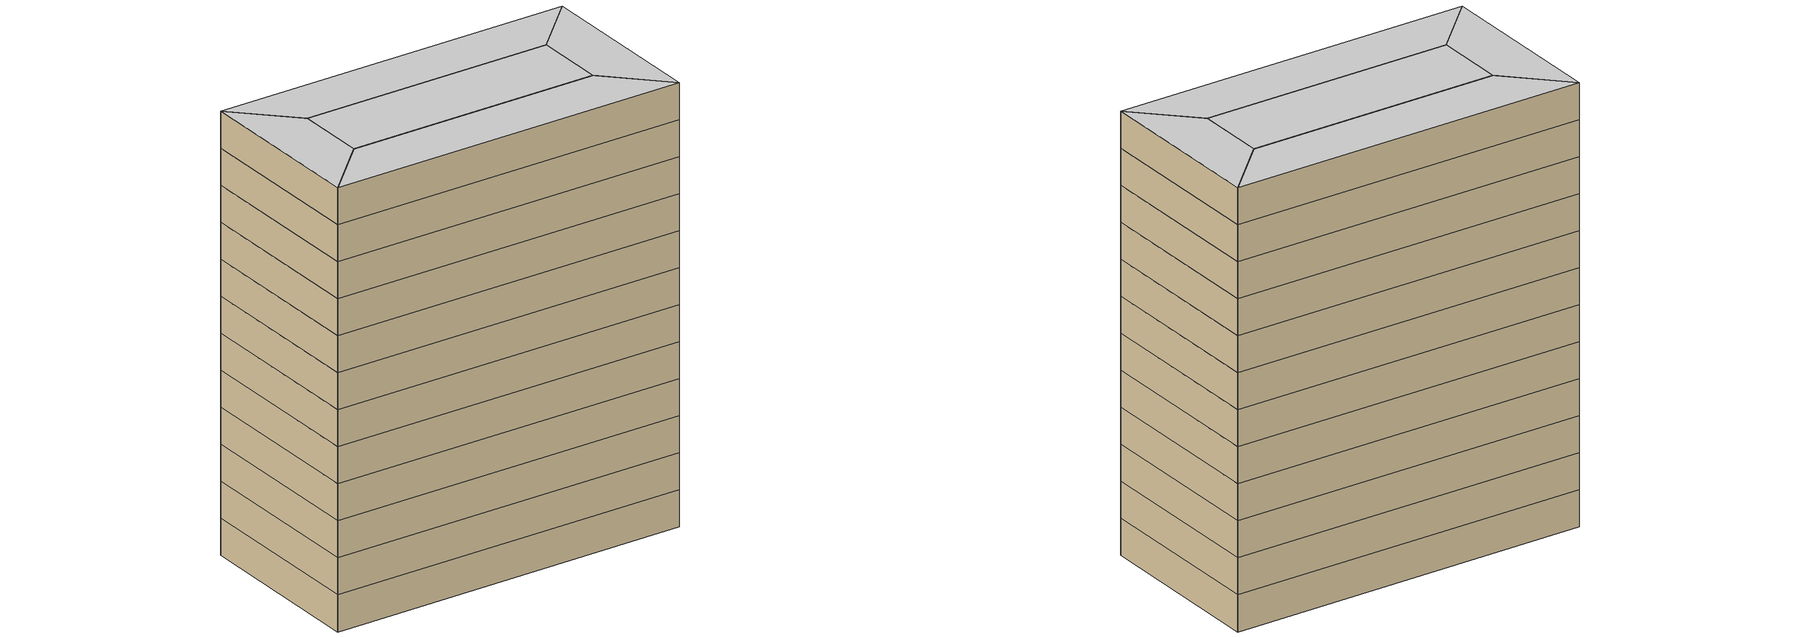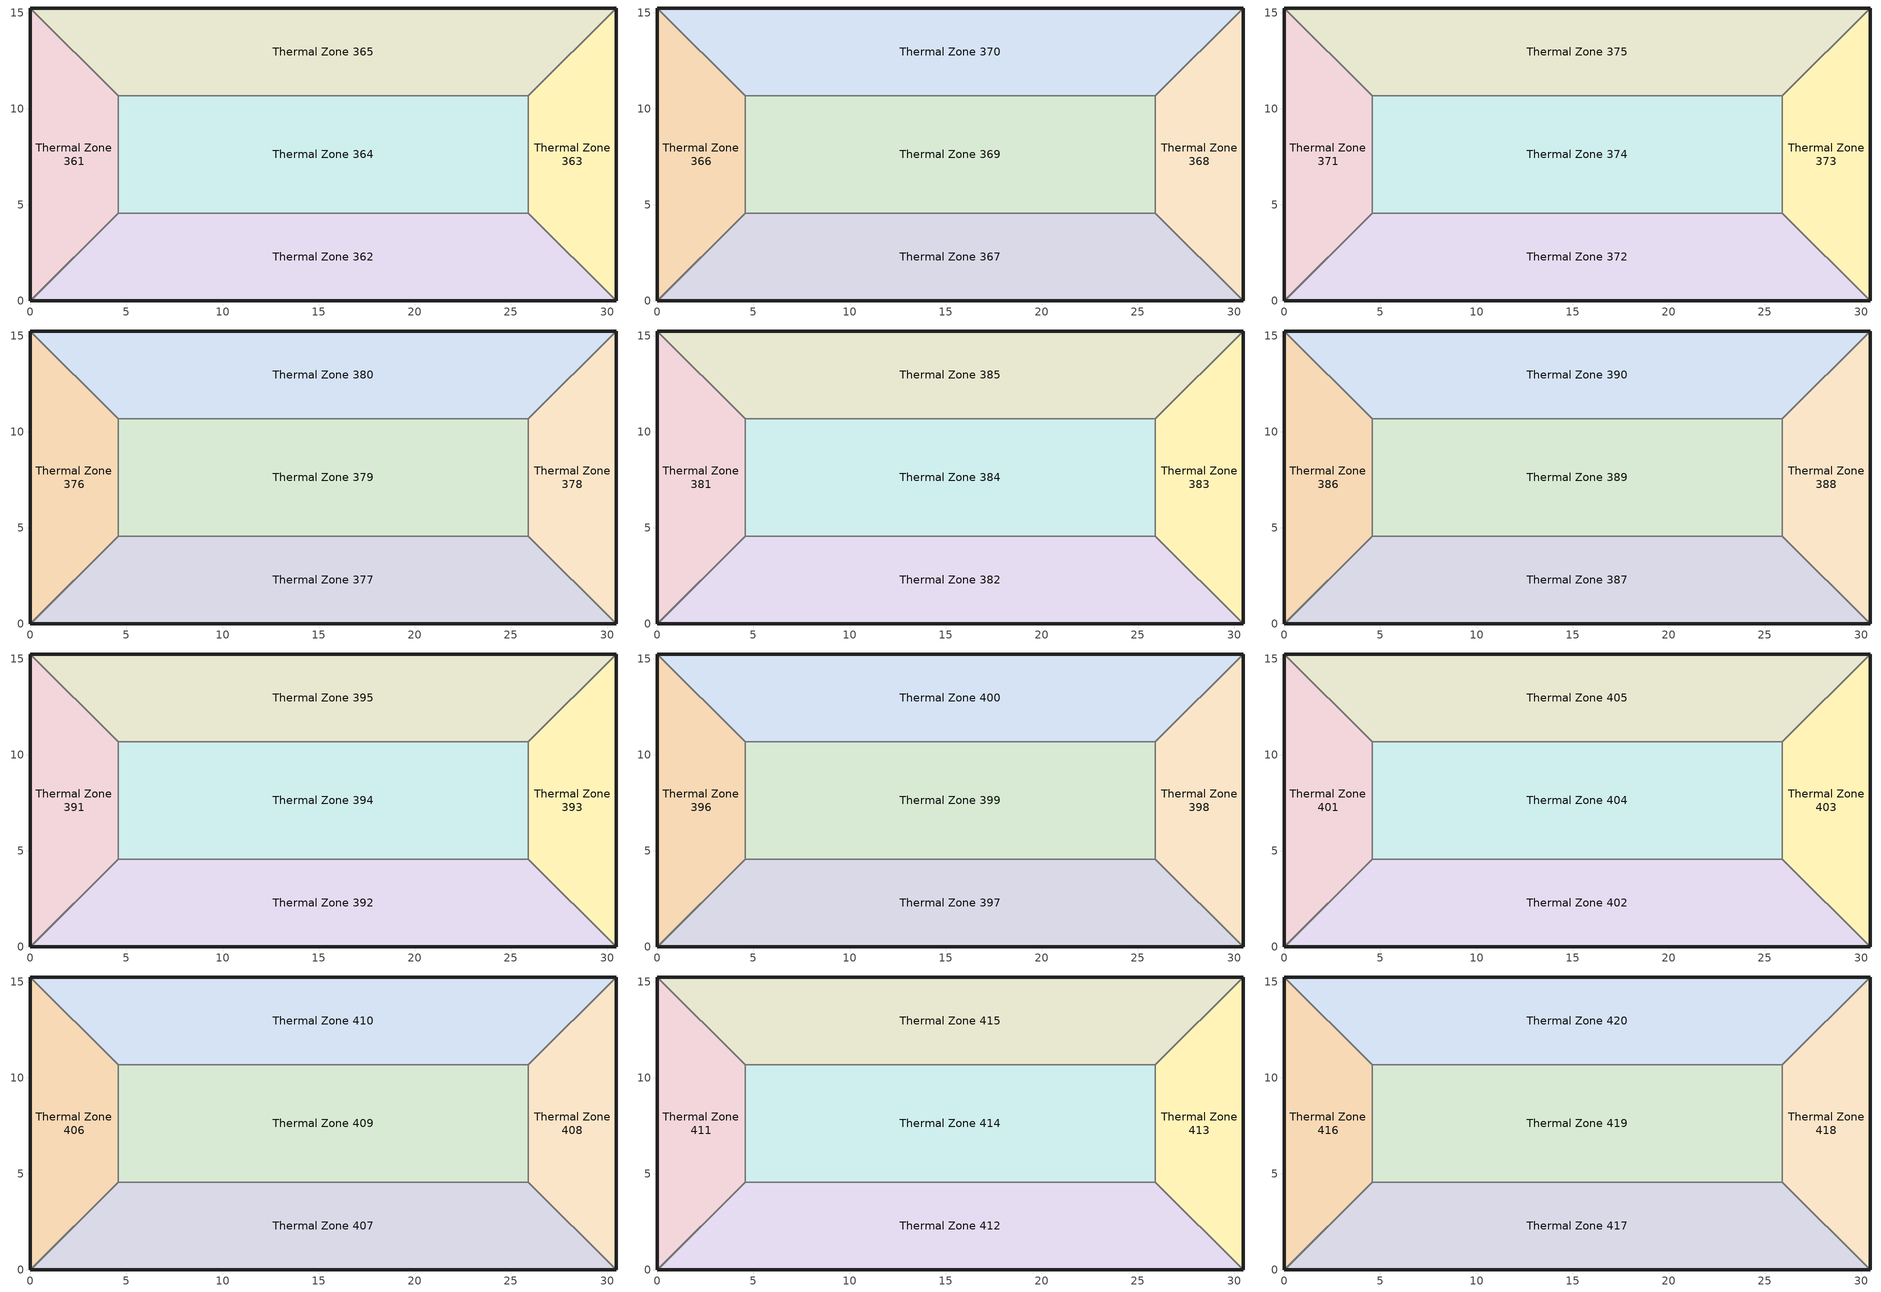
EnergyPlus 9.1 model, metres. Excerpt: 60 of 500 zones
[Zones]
Thermal Zone 361
 floor to Thermal Zone 356 (Interior Floor): 0,15.24 4.57,10.67 4.57,4.57 0,0 z219.46
 wall outside (ASHRAE 90.1-2010 ExtWall Mass ClimateZone 5): 0,15.24 0,0 z219.46:222.5
 wall to Thermal Zone 364 (Interior Wall): 4.57,4.57 4.57,10.67 z219.46:222.5
 wall to Thermal Zone 362 (Interior Wall): 0,0 4.57,4.57 z219.46:222.5
 wall to Thermal Zone 365 (Interior Wall): 4.57,10.67 0,15.24 z219.46:222.5
Thermal Zone 362
 floor to Thermal Zone 357 (Interior Floor): 25.91,4.57 30.48,0 0,0 4.57,4.57 z219.46
 wall outside (ASHRAE 90.1-2010 ExtWall Mass ClimateZone 5): 0,0 30.48,0 z219.46:222.5
 wall to Thermal Zone 364 (Interior Wall): 25.91,4.57 4.57,4.57 z219.46:222.5
 wall to Thermal Zone 363 (Interior Wall): 30.48,0 25.91,4.57 z219.46:222.5
Thermal Zone 363
 floor to Thermal Zone 358 (Interior Floor): 30.48,15.24 30.48,0 25.91,4.57 25.91,10.67 z219.46
 wall outside (ASHRAE 90.1-2010 ExtWall Mass ClimateZone 5): 30.48,0 30.48,15.24 z219.46:222.5
 wall to Thermal Zone 364 (Interior Wall): 25.91,10.67 25.91,4.57 z219.46:222.5
 wall to Thermal Zone 365 (Interior Wall): 30.48,15.24 25.91,10.67 z219.46:222.5
Thermal Zone 364
 floor to Thermal Zone 359 (Interior Floor): 25.91,10.67 25.91,4.57 4.57,4.57 4.57,10.67 z219.46
 wall to Thermal Zone 365 (Interior Wall): 25.91,10.67 4.57,10.67 z219.46:222.5
Thermal Zone 365
 floor to Thermal Zone 360 (Interior Floor): 30.48,15.24 25.91,10.67 4.57,10.67 0,15.24 z219.46
 wall outside (ASHRAE 90.1-2010 ExtWall Mass ClimateZone 5): 30.48,15.24 0,15.24 z219.46:222.5
Thermal Zone 366
 floor to Thermal Zone 361 (Interior Floor): 0,15.24 4.57,10.67 4.57,4.57 0,0 z222.5
 wall outside (ASHRAE 90.1-2010 ExtWall Mass ClimateZone 5): 0,15.24 0,0 z222.5:225.55
 wall to Thermal Zone 369 (Interior Wall): 4.57,4.57 4.57,10.67 z222.5:225.55
 wall to Thermal Zone 367 (Interior Wall): 0,0 4.57,4.57 z222.5:225.55
 wall to Thermal Zone 370 (Interior Wall): 4.57,10.67 0,15.24 z222.5:225.55
Thermal Zone 367
 floor to Thermal Zone 362 (Interior Floor): 25.91,4.57 30.48,0 0,0 4.57,4.57 z222.5
 wall outside (ASHRAE 90.1-2010 ExtWall Mass ClimateZone 5): 0,0 30.48,0 z222.5:225.55
 wall to Thermal Zone 369 (Interior Wall): 25.91,4.57 4.57,4.57 z222.5:225.55
 wall to Thermal Zone 368 (Interior Wall): 30.48,0 25.91,4.57 z222.5:225.55
Thermal Zone 368
 floor to Thermal Zone 363 (Interior Floor): 30.48,15.24 30.48,0 25.91,4.57 25.91,10.67 z222.5
 wall outside (ASHRAE 90.1-2010 ExtWall Mass ClimateZone 5): 30.48,0 30.48,15.24 z222.5:225.55
 wall to Thermal Zone 369 (Interior Wall): 25.91,10.67 25.91,4.57 z222.5:225.55
 wall to Thermal Zone 370 (Interior Wall): 30.48,15.24 25.91,10.67 z222.5:225.55
Thermal Zone 369
 floor to Thermal Zone 364 (Interior Floor): 25.91,10.67 25.91,4.57 4.57,4.57 4.57,10.67 z222.5
 wall to Thermal Zone 370 (Interior Wall): 25.91,10.67 4.57,10.67 z222.5:225.55
Thermal Zone 370
 floor to Thermal Zone 365 (Interior Floor): 30.48,15.24 25.91,10.67 4.57,10.67 0,15.24 z222.5
 wall outside (ASHRAE 90.1-2010 ExtWall Mass ClimateZone 5): 30.48,15.24 0,15.24 z222.5:225.55
Thermal Zone 371
 floor to Thermal Zone 366 (Interior Floor): 0,15.24 4.57,10.67 4.57,4.57 0,0 z225.55
 wall outside (ASHRAE 90.1-2010 ExtWall Mass ClimateZone 5): 0,15.24 0,0 z225.55:228.6
 wall to Thermal Zone 374 (Interior Wall): 4.57,4.57 4.57,10.67 z225.55:228.6
 wall to Thermal Zone 372 (Interior Wall): 0,0 4.57,4.57 z225.55:228.6
 wall to Thermal Zone 375 (Interior Wall): 4.57,10.67 0,15.24 z225.55:228.6
Thermal Zone 372
 floor to Thermal Zone 367 (Interior Floor): 25.91,4.57 30.48,0 0,0 4.57,4.57 z225.55
 wall outside (ASHRAE 90.1-2010 ExtWall Mass ClimateZone 5): 0,0 30.48,0 z225.55:228.6
 wall to Thermal Zone 374 (Interior Wall): 25.91,4.57 4.57,4.57 z225.55:228.6
 wall to Thermal Zone 373 (Interior Wall): 30.48,0 25.91,4.57 z225.55:228.6
Thermal Zone 373
 floor to Thermal Zone 368 (Interior Floor): 30.48,15.24 30.48,0 25.91,4.57 25.91,10.67 z225.55
 wall outside (ASHRAE 90.1-2010 ExtWall Mass ClimateZone 5): 30.48,0 30.48,15.24 z225.55:228.6
 wall to Thermal Zone 374 (Interior Wall): 25.91,10.67 25.91,4.57 z225.55:228.6
 wall to Thermal Zone 375 (Interior Wall): 30.48,15.24 25.91,10.67 z225.55:228.6
Thermal Zone 374
 floor to Thermal Zone 369 (Interior Floor): 25.91,10.67 25.91,4.57 4.57,4.57 4.57,10.67 z225.55
 wall to Thermal Zone 375 (Interior Wall): 25.91,10.67 4.57,10.67 z225.55:228.6
Thermal Zone 375
 floor to Thermal Zone 370 (Interior Floor): 30.48,15.24 25.91,10.67 4.57,10.67 0,15.24 z225.55
 wall outside (ASHRAE 90.1-2010 ExtWall Mass ClimateZone 5): 30.48,15.24 0,15.24 z225.55:228.6
Thermal Zone 376
 floor to Thermal Zone 371 (Interior Floor): 0,15.24 4.57,10.67 4.57,4.57 0,0 z228.6
 wall outside (ASHRAE 90.1-2010 ExtWall Mass ClimateZone 5): 0,15.24 0,0 z228.6:231.65
 wall to Thermal Zone 379 (Interior Wall): 4.57,4.57 4.57,10.67 z228.6:231.65
 wall to Thermal Zone 377 (Interior Wall): 0,0 4.57,4.57 z228.6:231.65
 wall to Thermal Zone 380 (Interior Wall): 4.57,10.67 0,15.24 z228.6:231.65
Thermal Zone 377
 floor to Thermal Zone 372 (Interior Floor): 25.91,4.57 30.48,0 0,0 4.57,4.57 z228.6
 wall outside (ASHRAE 90.1-2010 ExtWall Mass ClimateZone 5): 0,0 30.48,0 z228.6:231.65
 wall to Thermal Zone 379 (Interior Wall): 25.91,4.57 4.57,4.57 z228.6:231.65
 wall to Thermal Zone 378 (Interior Wall): 30.48,0 25.91,4.57 z228.6:231.65
Thermal Zone 378
 floor to Thermal Zone 373 (Interior Floor): 30.48,15.24 30.48,0 25.91,4.57 25.91,10.67 z228.6
 wall outside (ASHRAE 90.1-2010 ExtWall Mass ClimateZone 5): 30.48,0 30.48,15.24 z228.6:231.65
 wall to Thermal Zone 379 (Interior Wall): 25.91,10.67 25.91,4.57 z228.6:231.65
 wall to Thermal Zone 380 (Interior Wall): 30.48,15.24 25.91,10.67 z228.6:231.65
Thermal Zone 379
 floor to Thermal Zone 374 (Interior Floor): 25.91,10.67 25.91,4.57 4.57,4.57 4.57,10.67 z228.6
 wall to Thermal Zone 380 (Interior Wall): 25.91,10.67 4.57,10.67 z228.6:231.65
Thermal Zone 380
 floor to Thermal Zone 375 (Interior Floor): 30.48,15.24 25.91,10.67 4.57,10.67 0,15.24 z228.6
 wall outside (ASHRAE 90.1-2010 ExtWall Mass ClimateZone 5): 30.48,15.24 0,15.24 z228.6:231.65
Thermal Zone 381
 floor to Thermal Zone 376 (Interior Floor): 0,15.24 4.57,10.67 4.57,4.57 0,0 z231.65
 wall outside (ASHRAE 90.1-2010 ExtWall Mass ClimateZone 5): 0,15.24 0,0 z231.65:234.7
 wall to Thermal Zone 384 (Interior Wall): 4.57,4.57 4.57,10.67 z231.65:234.7
 wall to Thermal Zone 382 (Interior Wall): 0,0 4.57,4.57 z231.65:234.7
 wall to Thermal Zone 385 (Interior Wall): 4.57,10.67 0,15.24 z231.65:234.7
Thermal Zone 382
 floor to Thermal Zone 377 (Interior Floor): 25.91,4.57 30.48,0 0,0 4.57,4.57 z231.65
 wall outside (ASHRAE 90.1-2010 ExtWall Mass ClimateZone 5): 0,0 30.48,0 z231.65:234.7
 wall to Thermal Zone 384 (Interior Wall): 25.91,4.57 4.57,4.57 z231.65:234.7
 wall to Thermal Zone 383 (Interior Wall): 30.48,0 25.91,4.57 z231.65:234.7
Thermal Zone 383
 floor to Thermal Zone 378 (Interior Floor): 30.48,15.24 30.48,0 25.91,4.57 25.91,10.67 z231.65
 wall outside (ASHRAE 90.1-2010 ExtWall Mass ClimateZone 5): 30.48,0 30.48,15.24 z231.65:234.7
 wall to Thermal Zone 384 (Interior Wall): 25.91,10.67 25.91,4.57 z231.65:234.7
 wall to Thermal Zone 385 (Interior Wall): 30.48,15.24 25.91,10.67 z231.65:234.7
Thermal Zone 384
 floor to Thermal Zone 379 (Interior Floor): 25.91,10.67 25.91,4.57 4.57,4.57 4.57,10.67 z231.65
 wall to Thermal Zone 385 (Interior Wall): 25.91,10.67 4.57,10.67 z231.65:234.7
Thermal Zone 385
 floor to Thermal Zone 380 (Interior Floor): 30.48,15.24 25.91,10.67 4.57,10.67 0,15.24 z231.65
 wall outside (ASHRAE 90.1-2010 ExtWall Mass ClimateZone 5): 30.48,15.24 0,15.24 z231.65:234.7
Thermal Zone 386
 floor to Thermal Zone 381 (Interior Floor): 0,15.24 4.57,10.67 4.57,4.57 0,0 z234.7
 wall outside (ASHRAE 90.1-2010 ExtWall Mass ClimateZone 5): 0,15.24 0,0 z234.7:237.74
 wall to Thermal Zone 389 (Interior Wall): 4.57,4.57 4.57,10.67 z234.7:237.74
 wall to Thermal Zone 387 (Interior Wall): 0,0 4.57,4.57 z234.7:237.74
 wall to Thermal Zone 390 (Interior Wall): 4.57,10.67 0,15.24 z234.7:237.74
Thermal Zone 387
 floor to Thermal Zone 382 (Interior Floor): 25.91,4.57 30.48,0 0,0 4.57,4.57 z234.7
 wall outside (ASHRAE 90.1-2010 ExtWall Mass ClimateZone 5): 0,0 30.48,0 z234.7:237.74
 wall to Thermal Zone 389 (Interior Wall): 25.91,4.57 4.57,4.57 z234.7:237.74
 wall to Thermal Zone 388 (Interior Wall): 30.48,0 25.91,4.57 z234.7:237.74
Thermal Zone 388
 floor to Thermal Zone 383 (Interior Floor): 30.48,15.24 30.48,0 25.91,4.57 25.91,10.67 z234.7
 wall outside (ASHRAE 90.1-2010 ExtWall Mass ClimateZone 5): 30.48,0 30.48,15.24 z234.7:237.74
 wall to Thermal Zone 389 (Interior Wall): 25.91,10.67 25.91,4.57 z234.7:237.74
 wall to Thermal Zone 390 (Interior Wall): 30.48,15.24 25.91,10.67 z234.7:237.74
Thermal Zone 389
 floor to Thermal Zone 384 (Interior Floor): 25.91,10.67 25.91,4.57 4.57,4.57 4.57,10.67 z234.7
 wall to Thermal Zone 390 (Interior Wall): 25.91,10.67 4.57,10.67 z234.7:237.74
Thermal Zone 390
 floor to Thermal Zone 385 (Interior Floor): 30.48,15.24 25.91,10.67 4.57,10.67 0,15.24 z234.7
 wall outside (ASHRAE 90.1-2010 ExtWall Mass ClimateZone 5): 30.48,15.24 0,15.24 z234.7:237.74
Thermal Zone 391
 floor to Thermal Zone 386 (Interior Floor): 0,15.24 4.57,10.67 4.57,4.57 0,0 z237.74
 wall outside (ASHRAE 90.1-2010 ExtWall Mass ClimateZone 5): 0,15.24 0,0 z237.74:240.79
 wall to Thermal Zone 394 (Interior Wall): 4.57,4.57 4.57,10.67 z237.74:240.79
 wall to Thermal Zone 392 (Interior Wall): 0,0 4.57,4.57 z237.74:240.79
 wall to Thermal Zone 395 (Interior Wall): 4.57,10.67 0,15.24 z237.74:240.79
Thermal Zone 392
 floor to Thermal Zone 387 (Interior Floor): 25.91,4.57 30.48,0 0,0 4.57,4.57 z237.74
 wall outside (ASHRAE 90.1-2010 ExtWall Mass ClimateZone 5): 0,0 30.48,0 z237.74:240.79
 wall to Thermal Zone 394 (Interior Wall): 25.91,4.57 4.57,4.57 z237.74:240.79
 wall to Thermal Zone 393 (Interior Wall): 30.48,0 25.91,4.57 z237.74:240.79
Thermal Zone 393
 floor to Thermal Zone 388 (Interior Floor): 30.48,15.24 30.48,0 25.91,4.57 25.91,10.67 z237.74
 wall outside (ASHRAE 90.1-2010 ExtWall Mass ClimateZone 5): 30.48,0 30.48,15.24 z237.74:240.79
 wall to Thermal Zone 394 (Interior Wall): 25.91,10.67 25.91,4.57 z237.74:240.79
 wall to Thermal Zone 395 (Interior Wall): 30.48,15.24 25.91,10.67 z237.74:240.79
Thermal Zone 394
 floor to Thermal Zone 389 (Interior Floor): 25.91,10.67 25.91,4.57 4.57,4.57 4.57,10.67 z237.74
 wall to Thermal Zone 395 (Interior Wall): 25.91,10.67 4.57,10.67 z237.74:240.79
Thermal Zone 395
 floor to Thermal Zone 390 (Interior Floor): 30.48,15.24 25.91,10.67 4.57,10.67 0,15.24 z237.74
 wall outside (ASHRAE 90.1-2010 ExtWall Mass ClimateZone 5): 30.48,15.24 0,15.24 z237.74:240.79
Thermal Zone 396
 floor to Thermal Zone 391 (Interior Floor): 0,15.24 4.57,10.67 4.57,4.57 0,0 z240.79
 wall outside (ASHRAE 90.1-2010 ExtWall Mass ClimateZone 5): 0,15.24 0,0 z240.79:243.84
 wall to Thermal Zone 399 (Interior Wall): 4.57,4.57 4.57,10.67 z240.79:243.84
 wall to Thermal Zone 397 (Interior Wall): 0,0 4.57,4.57 z240.79:243.84
 wall to Thermal Zone 400 (Interior Wall): 4.57,10.67 0,15.24 z240.79:243.84
Thermal Zone 397
 floor to Thermal Zone 392 (Interior Floor): 25.91,4.57 30.48,0 0,0 4.57,4.57 z240.79
 wall outside (ASHRAE 90.1-2010 ExtWall Mass ClimateZone 5): 0,0 30.48,0 z240.79:243.84
 wall to Thermal Zone 399 (Interior Wall): 25.91,4.57 4.57,4.57 z240.79:243.84
 wall to Thermal Zone 398 (Interior Wall): 30.48,0 25.91,4.57 z240.79:243.84
Thermal Zone 398
 floor to Thermal Zone 393 (Interior Floor): 30.48,15.24 30.48,0 25.91,4.57 25.91,10.67 z240.79
 wall outside (ASHRAE 90.1-2010 ExtWall Mass ClimateZone 5): 30.48,0 30.48,15.24 z240.79:243.84
 wall to Thermal Zone 399 (Interior Wall): 25.91,10.67 25.91,4.57 z240.79:243.84
 wall to Thermal Zone 400 (Interior Wall): 30.48,15.24 25.91,10.67 z240.79:243.84
Thermal Zone 399
 floor to Thermal Zone 394 (Interior Floor): 25.91,10.67 25.91,4.57 4.57,4.57 4.57,10.67 z240.79
 wall to Thermal Zone 400 (Interior Wall): 25.91,10.67 4.57,10.67 z240.79:243.84
Thermal Zone 400
 floor to Thermal Zone 395 (Interior Floor): 30.48,15.24 25.91,10.67 4.57,10.67 0,15.24 z240.79
 wall outside (ASHRAE 90.1-2010 ExtWall Mass ClimateZone 5): 30.48,15.24 0,15.24 z240.79:243.84
Thermal Zone 401
 floor to Thermal Zone 396 (Interior Floor): 0,15.24 4.57,10.67 4.57,4.57 0,0 z243.84
 wall outside (ASHRAE 90.1-2010 ExtWall Mass ClimateZone 5): 0,15.24 0,0 z243.84:246.89
 wall to Thermal Zone 404 (Interior Wall): 4.57,4.57 4.57,10.67 z243.84:246.89
 wall to Thermal Zone 402 (Interior Wall): 0,0 4.57,4.57 z243.84:246.89
 wall to Thermal Zone 405 (Interior Wall): 4.57,10.67 0,15.24 z243.84:246.89
Thermal Zone 402
 floor to Thermal Zone 397 (Interior Floor): 25.91,4.57 30.48,0 0,0 4.57,4.57 z243.84
 wall outside (ASHRAE 90.1-2010 ExtWall Mass ClimateZone 5): 0,0 30.48,0 z243.84:246.89
 wall to Thermal Zone 404 (Interior Wall): 25.91,4.57 4.57,4.57 z243.84:246.89
 wall to Thermal Zone 403 (Interior Wall): 30.48,0 25.91,4.57 z243.84:246.89
Thermal Zone 403
 floor to Thermal Zone 398 (Interior Floor): 30.48,15.24 30.48,0 25.91,4.57 25.91,10.67 z243.84
 wall outside (ASHRAE 90.1-2010 ExtWall Mass ClimateZone 5): 30.48,0 30.48,15.24 z243.84:246.89
 wall to Thermal Zone 404 (Interior Wall): 25.91,10.67 25.91,4.57 z243.84:246.89
 wall to Thermal Zone 405 (Interior Wall): 30.48,15.24 25.91,10.67 z243.84:246.89
Thermal Zone 404
 floor to Thermal Zone 399 (Interior Floor): 25.91,10.67 25.91,4.57 4.57,4.57 4.57,10.67 z243.84
 wall to Thermal Zone 405 (Interior Wall): 25.91,10.67 4.57,10.67 z243.84:246.89
Thermal Zone 405
 floor to Thermal Zone 400 (Interior Floor): 30.48,15.24 25.91,10.67 4.57,10.67 0,15.24 z243.84
 wall outside (ASHRAE 90.1-2010 ExtWall Mass ClimateZone 5): 30.48,15.24 0,15.24 z243.84:246.89
Thermal Zone 406
 floor to Thermal Zone 401 (Interior Floor): 0,15.24 4.57,10.67 4.57,4.57 0,0 z246.89
 wall outside (ASHRAE 90.1-2010 ExtWall Mass ClimateZone 5): 0,15.24 0,0 z246.89:249.94
 wall to Thermal Zone 409 (Interior Wall): 4.57,4.57 4.57,10.67 z246.89:249.94
 wall to Thermal Zone 407 (Interior Wall): 0,0 4.57,4.57 z246.89:249.94
 wall to Thermal Zone 410 (Interior Wall): 4.57,10.67 0,15.24 z246.89:249.94
Thermal Zone 407
 floor to Thermal Zone 402 (Interior Floor): 25.91,4.57 30.48,0 0,0 4.57,4.57 z246.89
 wall outside (ASHRAE 90.1-2010 ExtWall Mass ClimateZone 5): 0,0 30.48,0 z246.89:249.94
 wall to Thermal Zone 409 (Interior Wall): 25.91,4.57 4.57,4.57 z246.89:249.94
 wall to Thermal Zone 408 (Interior Wall): 30.48,0 25.91,4.57 z246.89:249.94
Thermal Zone 408
 floor to Thermal Zone 403 (Interior Floor): 30.48,15.24 30.48,0 25.91,4.57 25.91,10.67 z246.89
 wall outside (ASHRAE 90.1-2010 ExtWall Mass ClimateZone 5): 30.48,0 30.48,15.24 z246.89:249.94
 wall to Thermal Zone 409 (Interior Wall): 25.91,10.67 25.91,4.57 z246.89:249.94
 wall to Thermal Zone 410 (Interior Wall): 30.48,15.24 25.91,10.67 z246.89:249.94
Thermal Zone 409
 floor to Thermal Zone 404 (Interior Floor): 25.91,10.67 25.91,4.57 4.57,4.57 4.57,10.67 z246.89
 wall to Thermal Zone 410 (Interior Wall): 25.91,10.67 4.57,10.67 z246.89:249.94
Thermal Zone 410
 floor to Thermal Zone 405 (Interior Floor): 30.48,15.24 25.91,10.67 4.57,10.67 0,15.24 z246.89
 wall outside (ASHRAE 90.1-2010 ExtWall Mass ClimateZone 5): 30.48,15.24 0,15.24 z246.89:249.94
Thermal Zone 411
 floor to Thermal Zone 406 (Interior Floor): 0,15.24 4.57,10.67 4.57,4.57 0,0 z249.94
 wall outside (ASHRAE 90.1-2010 ExtWall Mass ClimateZone 5): 0,15.24 0,0 z249.94:252.98
 wall to Thermal Zone 414 (Interior Wall): 4.57,4.57 4.57,10.67 z249.94:252.98
 wall to Thermal Zone 412 (Interior Wall): 0,0 4.57,4.57 z249.94:252.98
 wall to Thermal Zone 415 (Interior Wall): 4.57,10.67 0,15.24 z249.94:252.98
Thermal Zone 412
 floor to Thermal Zone 407 (Interior Floor): 25.91,4.57 30.48,0 0,0 4.57,4.57 z249.94
 wall outside (ASHRAE 90.1-2010 ExtWall Mass ClimateZone 5): 0,0 30.48,0 z249.94:252.98
 wall to Thermal Zone 414 (Interior Wall): 25.91,4.57 4.57,4.57 z249.94:252.98
 wall to Thermal Zone 413 (Interior Wall): 30.48,0 25.91,4.57 z249.94:252.98
Thermal Zone 413
 floor to Thermal Zone 408 (Interior Floor): 30.48,15.24 30.48,0 25.91,4.57 25.91,10.67 z249.94
 wall outside (ASHRAE 90.1-2010 ExtWall Mass ClimateZone 5): 30.48,0 30.48,15.24 z249.94:252.98
 wall to Thermal Zone 414 (Interior Wall): 25.91,10.67 25.91,4.57 z249.94:252.98
 wall to Thermal Zone 415 (Interior Wall): 30.48,15.24 25.91,10.67 z249.94:252.98
Thermal Zone 414
 floor to Thermal Zone 409 (Interior Floor): 25.91,10.67 25.91,4.57 4.57,4.57 4.57,10.67 z249.94
 wall to Thermal Zone 415 (Interior Wall): 25.91,10.67 4.57,10.67 z249.94:252.98
Thermal Zone 415
 floor to Thermal Zone 410 (Interior Floor): 30.48,15.24 25.91,10.67 4.57,10.67 0,15.24 z249.94
 wall outside (ASHRAE 90.1-2010 ExtWall Mass ClimateZone 5): 30.48,15.24 0,15.24 z249.94:252.98
Thermal Zone 416
 floor to Thermal Zone 411 (Interior Floor): 0,15.24 4.57,10.67 4.57,4.57 0,0 z252.98
 wall outside (ASHRAE 90.1-2010 ExtWall Mass ClimateZone 5): 0,15.24 0,0 z252.98:256.03
 wall to Thermal Zone 419 (Interior Wall): 4.57,4.57 4.57,10.67 z252.98:256.03
 wall to Thermal Zone 417 (Interior Wall): 0,0 4.57,4.57 z252.98:256.03
 wall to Thermal Zone 420 (Interior Wall): 4.57,10.67 0,15.24 z252.98:256.03
 ceiling to Thermal Zone 421 (Interior Ceiling): 0,0 4.57,4.57 4.57,10.67 0,15.24 z256.03
Thermal Zone 417
 floor to Thermal Zone 412 (Interior Floor): 25.91,4.57 30.48,0 0,0 4.57,4.57 z252.98
 wall outside (ASHRAE 90.1-2010 ExtWall Mass ClimateZone 5): 0,0 30.48,0 z252.98:256.03
 wall to Thermal Zone 419 (Interior Wall): 25.91,4.57 4.57,4.57 z252.98:256.03
 wall to Thermal Zone 418 (Interior Wall): 30.48,0 25.91,4.57 z252.98:256.03
 ceiling to Thermal Zone 422 (Interior Ceiling): 30.48,0 25.91,4.57 4.57,4.57 0,0 z256.03
Thermal Zone 418
 floor to Thermal Zone 413 (Interior Floor): 30.48,15.24 30.48,0 25.91,4.57 25.91,10.67 z252.98
 wall outside (ASHRAE 90.1-2010 ExtWall Mass ClimateZone 5): 30.48,0 30.48,15.24 z252.98:256.03
 wall to Thermal Zone 419 (Interior Wall): 25.91,10.67 25.91,4.57 z252.98:256.03
 wall to Thermal Zone 420 (Interior Wall): 30.48,15.24 25.91,10.67 z252.98:256.03
 ceiling to Thermal Zone 423 (Interior Ceiling): 30.48,0 30.48,15.24 25.91,10.67 25.91,4.57 z256.03
Thermal Zone 419
 floor to Thermal Zone 414 (Interior Floor): 25.91,10.67 25.91,4.57 4.57,4.57 4.57,10.67 z252.98
 wall to Thermal Zone 420 (Interior Wall): 25.91,10.67 4.57,10.67 z252.98:256.03
 ceiling to Thermal Zone 424 (Interior Ceiling): 25.91,4.57 25.91,10.67 4.57,10.67 4.57,4.57 z256.03
Thermal Zone 420
 floor to Thermal Zone 415 (Interior Floor): 30.48,15.24 25.91,10.67 4.57,10.67 0,15.24 z252.98
 wall outside (ASHRAE 90.1-2010 ExtWall Mass ClimateZone 5): 30.48,15.24 0,15.24 z252.98:256.03
 ceiling to Thermal Zone 425 (Interior Ceiling): 25.91,10.67 30.48,15.24 0,15.24 4.57,10.67 z256.03
[Building]
Building 1
[Site:Location]
Chicago Ohare Intl Ap: Latitude {deg}=41.98; Longitude {deg}=-87.92; Time Zone {hr}=-6; Elevation {m}=201
[Material] Thermal Absorptance=0.9
Name | Roughness | Thickness {m} | Conductivity {W/m-K} | Density {kg/m3} | Specific Heat {J/kg-K} | Solar Absorptance | Visible Absorptance
1/2IN Gypsum | Smooth | 0.0127 | 0.16 | 784.9 | 830 | 0.4 | 0.4
1IN Stucco | Smooth | 0.0253 | 0.6918 | 1858 | 837 | 0.92 | 0.92
8IN CONCRETE HW RefBldg | Rough | 0.2032 | 1.311 | 2240 | 836.8 | 0.7 | 0.7
F16 Acoustic tile | MediumSmooth | 0.0191 | 0.06 | 368 | 590 | 0.3 | 0.3
G01a 19mm gypsum board | MediumSmooth | 0.019 | 0.16 | 800 | 1090 | 0.4 | 0.4
M11 100mm lightweight concrete | MediumRough | 0.1016 | 0.53 | 1280 | 840 | 0.5 | 0.5
Mass Wall Insulation R-8.72 IP | MediumRough | 0.075271 | 0.049 | 265 | 836.8 | 0.7 | 0.7
[Material:AirGap]
Name | Thermal Resistance {m2-K/W}
F04 Wall air space resistance | 0.15
F05 Ceiling air space resistance | 0.18
[Construction]
ASHRAE 90.1-2010 ExtWall Mass ClimateZone 5: 1IN Stucco, 8IN CONCRETE HW RefBldg, Mass Wall Insulation R-8.72 IP, 1/2IN Gypsum
Interior Ceiling: M11 100mm lightweight concrete, F05 Ceiling air space resistance, F16 Acoustic tile
Interior Floor: F16 Acoustic tile, F05 Ceiling air space resistance, M11 100mm lightweight concrete
Interior Wall: G01a 19mm gypsum board, F04 Wall air space resistance, G01a 19mm gypsum board
[Zone]
Thermal Zone 361; Thermal Zone 362; Thermal Zone 363; Thermal Zone 364; Thermal Zone 365; Thermal Zone 366; Thermal Zone 367; Thermal Zone 368; Thermal Zone 369; Thermal Zone 370; Thermal Zone 371; Thermal Zone 372; Thermal Zone 373; Thermal Zone 374; Thermal Zone 375; Thermal Zone 376; Thermal Zone 377; Thermal Zone 378; Thermal Zone 379; Thermal Zone 380; Thermal Zone 381; Thermal Zone 382; Thermal Zone 383; Thermal Zone 384; Thermal Zone 385; Thermal Zone 386; Thermal Zone 387; Thermal Zone 388; Thermal Zone 389; Thermal Zone 390; Thermal Zone 391; Thermal Zone 392; Thermal Zone 393; Thermal Zone 394; Thermal Zone 395; Thermal Zone 396; Thermal Zone 397; Thermal Zone 398; Thermal Zone 399; Thermal Zone 400; Thermal Zone 401; Thermal Zone 402; Thermal Zone 403; Thermal Zone 404; Thermal Zone 405; Thermal Zone 406; Thermal Zone 407; Thermal Zone 408; Thermal Zone 409; Thermal Zone 410; Thermal Zone 411; Thermal Zone 412; Thermal Zone 413; Thermal Zone 414; Thermal Zone 415; Thermal Zone 416; Thermal Zone 417; Thermal Zone 418; Thermal Zone 419; Thermal Zone 420
